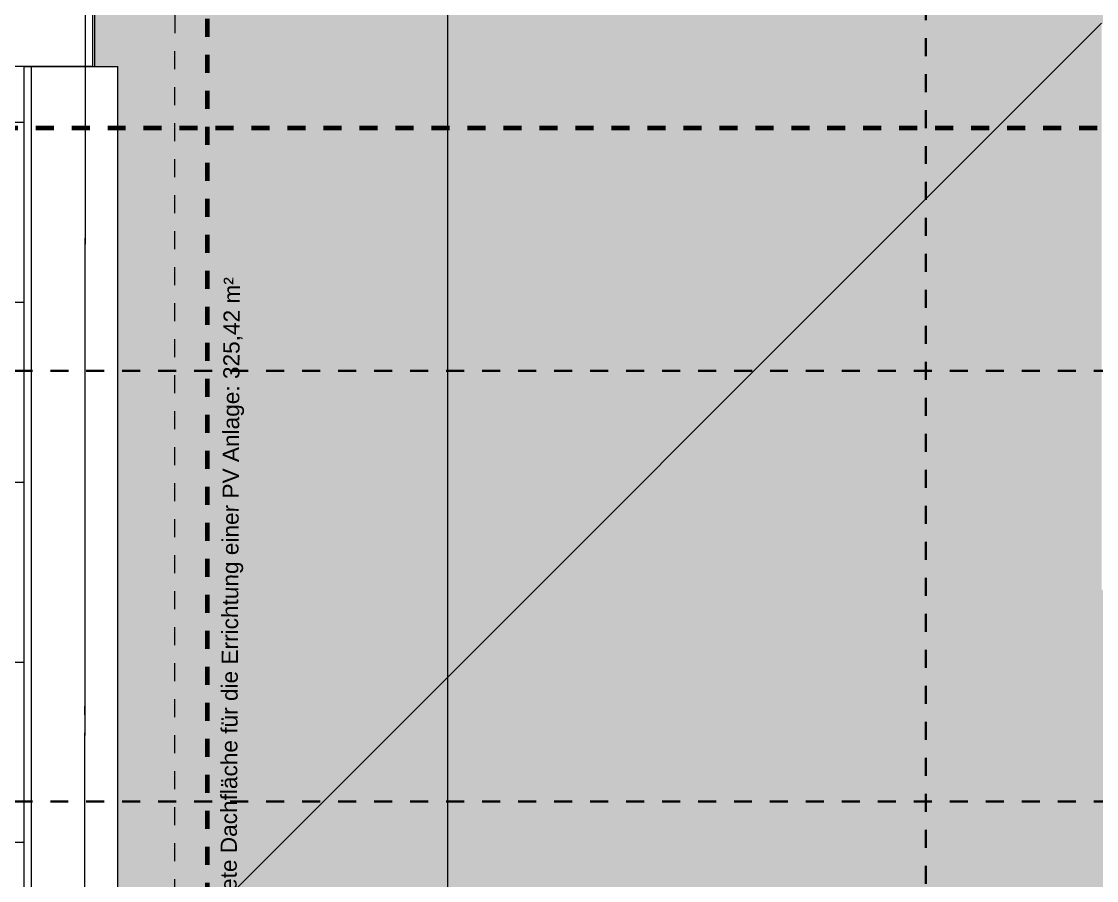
# Model space of a CAD drawing. Header units: metres. Extents: x -67.4 to -27.2, y 43.9 to 89.6.
# Drawn here: x -52 to -46.03, y 59.79 to 64.56 of the extents above; entities that cross this region are included whole.
import ezdxf

# ---------------------------------------------------------------- set-up
doc = ezdxf.new("R2010")
doc.units = ezdxf.units.M
for name, pattern in [('Achse', [0.009000000000000001, 0.005, -0.002, 0, -0.002]), ('Strich Punkt Mittel', [0.015875, 0.00635, -0.0047625, 0, -0.0047625]), ('Strichpunkt', [0.01053, 0.005, -0.0025, 0.00053, -0.0025]), ('Verdeckt', [0.003, 0.002, -0.001])]:
    doc.linetypes.add(name, pattern=pattern)
for name, color, linetype, lineweight in [('A-ROOF-PATT', 132, 'Continuous', 13), ('A_2D', 7, 'Continuous', 13), ('A_Bemassung-50_', 4, 'Continuous', 9), ('A_Bemassung_', 4, 'Continuous', 9), ('A_Dach', 7, 'Continuous', 13), ('A_Gelaender', 7, 'Continuous', 13), ('A_Raeume', 7, 'Continuous', 13), ('A_Raeume_', 7, 'Continuous', 5), ('A_Raster_', 1, 'Continuous', 9), ('A_Waende', 7, 'Continuous', 13), ('G-ANNO-REVC_', 71, 'Continuous', 9), ('G-ANNO-SYMB_', 111, 'Continuous', 9), ('Text', 250, 'Continuous', 9)]:
    doc.layers.add(name, color=color, linetype=linetype, lineweight=lineweight)
doc.styles.add('Arial_1', font='arial.ttf', dxfattribs={"height": 0.09})
doc.styles.add('Arial_2', font='arial.ttf', dxfattribs={"height": 0.1})
doc.dimstyles.new('WGA-Bemaßung_1', dxfattribs={"dimscale": 0.3048, "dimtxt": 0.102025939995697, "dimasz": 0.3280839895013123, "dimexe": 0.2460629921259842, "dimexo": 0.0625, "dimgap": 0.0410104986876641, "dimtad": 1, "dimdec": 1, "dimlfac": 100, "dimrnd": 0.5, "dimdsep": 46, "dimtxsty": 'Arial_2', "dimblk1": 'OBLIQUE', "dimblk2": 'OBLIQUE', "dimsah": 1, "dimcen": 0.09, "dimdle": 0.2460629921259842, "dimazin": 2, "dimtfac": 1, "dimtdec": 4, "dimtix": 1, "dimtmove": 0, "dimatfit": 3, "dimfxl": 0.6561679790026247, "dimfxlon": 1, "dimtvp": 1, "dimtolj": 1, "dimtzin": 0, "dimarcsym": 2})

# ---------------------------------------------------------------- blocks, each defined once
blk = doc.blocks.new('Basiswand _ Attika_BLE_0340_0100 - ___-7441165-263_PP_DDS_BT2')
at = {"layer": 'A_Waende'}
for p, q in [((-29.5894499461117, 64.11304729895618), (-23.22635711512095, 79.36807444451267)), ((-23.22635711512095, 79.36807444451267), (-23.19287984585625, 79.35411059049741)), ((-23.18954260564995, 79.35271857925882), (-22.74643345296174, 79.16789133208881)), ((-28.89433487066219, 64.42876909919464), (-22.74643345296174, 79.16789133208881))]:
    blk.add_line(p, q, dxfattribs=at)
blk = doc.blocks.new('Basiswand _ Attika_BLE_0340_0100 - ___-7441164-263_PP_DDS_BT2')
at = {"layer": 'A_Waende'}
blk.add_line((-22.87551201590602, 79.22210241573444), (-22.78321900379877, 79.18360566328118), dxfattribs=at)
blk = doc.blocks.new('Basiswand _ Attika_BLE_0340_0100 - ___-9838003-263_PP_DDS_BT2')
at = {"layer": 'A_Waende'}
for p, q in [((-20.50395145311167, 86.25850030757383), (-23.35543781341425, 79.42228040838911)), ((-20.50395145311167, 86.25850030757383), (-20.37474123622487, 86.20460485416562)), ((-20.0240277909525, 86.05831719514985), (-22.8755141512551, 79.22209729596517)), ((-23.19635587140927, 79.35592502566485), (-23.35543781341425, 79.42228040838911)), ((-22.8755141512551, 79.22209729596517), (-23.18931039174611, 79.35298625402531))]:
    blk.add_line(p, q, dxfattribs=at)
blk = doc.blocks.new('Typ des oberen Holms - Oberer Geländerholm_Innen_-10061031-263_PP_DDS_BT2')
at = {"layer": 'A_Gelaender', "lineweight": 5}
for p, q in [((-25.25725238650935, 80.21442259162865), (-22.40536207783797, 87.05161092605317)), ((-22.35921557186113, 87.03236254985858), (-25.21070146657895, 80.19614376687753)), ((-22.40536207783797, 87.05161092605317), (-22.35921557186113, 87.03236254985858)), ((-25.22020308159817, 80.19896878979505), (-25.25725238650935, 80.21442259162865))]:
    blk.add_line(p, q, dxfattribs=at)
blk = doc.blocks.new('Typ des oberen Holms - Oberer Geländerholm_Innen_-V45-263_PP_DDS_BT2')
at = {"layer": 'A_Gelaender', "lineweight": 5}
for p, q in [((-22.40536207783797, 87.05161092605317), (-25.25725238650935, 80.21442259162865)), ((-22.35921557186113, 87.03236254985858), (-25.21070146657895, 80.19614376687753)), ((-22.35921557186113, 87.03236254985858), (-22.40536207783797, 87.05161092605317)), ((-25.22020308159817, 80.19896878979505), (-25.25725238650935, 80.21442259162865))]:
    blk.add_line(p, q, dxfattribs=at)
blk = doc.blocks.new('DIMBLOCK41-263_PP_DDS_BT2')
at = {"layer": 'A_Bemassung-50_', "transparency": 16777216}
for p, q in [((-49.63494862082127, 80.5547698748027), (-49.63565204558038, 57.17865116973012)), ((-49.63495087769108, 80.47976987483659), (-49.70995087765713, 80.47977213170645)), ((-49.63495087769108, 80.47976987483659), (-49.43495087778162, 80.47976385651711)), ((-49.63565204558038, 57.17865116973012), (-49.71065204554641, 57.17865342659992)), ((-49.63565204558038, 57.17865116973012), (-49.43565204567092, 57.17864515141056))]:
    blk.add_line(p, q, dxfattribs=at)
at = {"layer": 'A_Bemassung-50_', "lineweight": 35, "transparency": 16777216}
for p, q in [((-49.6349508776911, 80.47976987483663), (-49.68494937308856, 80.52977137939388)), ((-49.6349508776911, 80.47976987483663), (-49.58495238229362, 80.42976837027939)), ((-49.63565204558038, 57.17865116973012), (-49.68565054097784, 57.22865267428734)), ((-49.63565204558038, 57.17865116973012), (-49.58565355018289, 57.12864966517286))]:
    blk.add_line(p, q, dxfattribs=at)
at = {"layer": 'A_Bemassung-50_', "color": 0, "transparency": 16777216, "insert": (-49.77762442870575, 68.67538717351177), "char_height": 0.1, "width": 0.3691769397998144, "attachment_point": 1, "rotation": 90, "line_spacing_factor": 0.9417779076525878, "style": 'Arial_2'}
blk.add_mtext('2330', dxfattribs=at)
blk = doc.blocks.new('_Oblique')
at = {"color": 0, "linetype": 'ByBlock', "lineweight": -2}
blk.add_line((-0.5, -0.5), (0.5, 0.5), dxfattribs=at)
blk = doc.blocks.new('Family - ___-11924981-263_PP_DDS_BT2')
at = {"layer": 'G-ANNO-REVC_'}
for centre, radius, start, end in [((-16.9380738153563, 77.18663444371354), 0.1704772040887301, 25.54968510421806, 157.36), ((-16.58405764280551, 77.0389816754982), 0.2983351071552734, 337.3599999999993, 132.1512347032406), ((-17.19680402102519, 77.00916331367917), 0.2633910480772656, 67.35999999999974, 222.151234703243), ((-16.15137120968789, 76.85851718101277), 0.1704772040887239, 25.54968510422126, 157.3599999999962), ((-15.79735503713709, 76.7108644127974), 0.2983351071552678, 337.3600000000002, 132.1512347032408), ((-17.32716218685617, 76.69661313608333), 0.1505091703298675, 115.5496851042249, 247.3600000000014), ((-15.36466860401947, 76.53039991831199), 0.1704772040887302, 25.5496851042178, 157.3599999999995), ((-15.01065243146868, 76.38274715009663), 0.2983351071552701, 337.3599999999971, 132.1512347032422), ((-17.48648883398293, 76.31460736346617), 0.2633910480772703, 67.35999999999916, 222.1512347032397), ((-14.79324348207628, 76.12899491810876), 0.1505091703298652, 295.5496851042196, 67.35999999999869), ((-17.61684699981391, 76.00205718587033), 0.1505091703298675, 115.5496851042218, 247.3600000000001), ((-14.92360164790727, 75.81644474051292), 0.2633910480772666, 247.36, 42.15123470323952), ((-17.77617364694067, 75.62005141325318), 0.2633910480772656, 67.3599999999995, 222.1512347032392), ((-15.08292829503403, 75.43443896789574), 0.1505091703298731, 295.5496851042227, 67.35999999999893), ((-17.90653181277165, 75.30750123565736), 0.1505091703298676, 115.5496851042216, 247.360000000001), ((-15.21328646086502, 75.1218887902999), 0.2633910480772749, 247.3600000000006, 42.15123470324193), ((-17.68912286337926, 75.05374900366948), 0.2983351071552701, 157.3600000000005, 312.1512347032387), ((-15.37261310799178, 74.73988301768279), 0.1505091703298652, 295.5496851042204, 67.35999999999362), ((-17.33510669082847, 74.90609623545413), 0.1704772040887239, 205.5496851042227, 337.3599999999941), ((-16.90242025771085, 74.72563174096867), 0.2983351071552668, 157.3599999999974, 312.1512347032425), ((-15.50297127382277, 74.42733284008693), 0.2633910480772687, 247.3599999999986, 42.15123470323915), ((-16.54840408516007, 74.57797897275334), 0.1704772040887222, 205.549685104223, 337.3599999999992), ((-16.11571765204244, 74.3975144782679), 0.2983351071552668, 157.3600000000005, 312.1512347032393), ((-15.76170147949166, 74.24986171005253), 0.1704772040887239, 205.5496851042188, 337.3599999999977)]:
    blk.add_arc(centre, radius, start, end, dxfattribs=at)

msp = doc.modelspace()

# ---------------------------------------------------------------- hatches: boundary and pattern name
at = {"layer": 'A-ROOF-PATT', "lineweight": 5}
h = msp.add_hatch(dxfattribs=at)
h.set_pattern_fill('FP_6', color=256, style=0, pattern_type=2)
h.set_pattern_definition([(228.007, (0.18288, 0.28847), (-2.031891618583852, -2.285418321605192), [0.03417, -3.383]), (184.969, (0.16002, 0.26308), (3.048456169099105, 0.2540019391296165), [0.05864, -5.804999999999998]), (132.516, (0.1016, 0.258), (2.540307369650589, -2.793789152333959), [0.04134, -4.092999999999999]), (267.273, (0.00254, 0.19451), (0.2539961850263132, 5.078666839278993), [0.05339, -5.286]), (292.838, (0, 0.14118), (-1.269852724855405, 3.047002927398872), [0.05235, -5.182999999999999]), (357.274, (0.02032, 0.09293), (-5.079670139971071, 0.2539551052573654), [0.0534, -5.287]), (37.689, (0.07366, 0.09039), (-3.302308140727054, -2.539763827718598), [0.07061, -6.991]), (72.252, (0.12954, 0.13356), (1.77800517500444, 5.586909727215702), [0.06666, -6.599]), (121.435, (0.14986, 0.19705), (-2.032248368681597, 3.301702671288101), [0.05357, -5.303999999999999]), (175.237, (0.12192, 0.24276), (2.793562266782914, -0.2539284342225268), [0.06117, -2.996999999999999]), (222.392, (0.06096, 0.24784), (-3.047668841960243, -2.793158973679211), [0.0791, -7.831]), (138.82, (0.254, 0.19197), (-1.777671266878969, 1.523396402455026), [0.027, -2.672999999999999]), (171.471, (0.23368, 0.20975), (3.302188852471822, -0.5079247347893462), [0.05137, -5.084999999999999]), (224.994, (0.18288, 0.21736), (1.6906548341e-06, -0.2539503309648201), [0.03592, -0.32326]), (203.194, (0.1651, 0.24784), (1.26964914802846, 0.5077324722829966), [0.01934, -1.915]), (291.805, (0.14732, 0.24022), (-0.2539916888170199, 0.761853061299801), [0.02735, -1.34]), (30.959, (0.15748, 0.21483), (0.7620018059026425, 0.5079001168547923), [0.04443, -1.436999999999999]), (161.569, (0.19558, 0.23768), (0.5079994619623726, -0.2539464818538347), [0.03213, -0.77107]), (16.386, (0, 0.24022), (2.540240949507307, 0.761895837596064), [0.04501, -4.456]), (70.343, (0.04318, 0.25292), (-1.015840963415816, -2.79305266780747), [0.03775, -3.737999999999999]), (293.203, (0.19558, 0.28847), (-0.5079319020400823, 1.269569377934874), [0.03868, -1.894999999999999]), (343.614, (0.21082, 0.25292), (-2.540240949507307, 0.761895837596064), [0.04501, -4.456]), (339.448, (0, 0.08277), (-1.269562446737265, 0.507723814917608), [0.0434, -2.126999999999999]), (294.779, (0.04064, 0.06753), (-1.270170544899063, 2.793875891028593), [0.03636, -3.6]), (66.797, (0.19812, 0.03452), (0.5079319020400823, 1.269569377934874), [0.03868, -1.894999999999999]), (17.351, (0.21336, 0.07007), (-3.302300824363845, -1.015905403030157), [0.04258, -4.214999999999999]), (69.43999999999998, (0.07366, 0.03452), (-0.5079104373752996, -1.26948803086332), [0.0217, -2.147999999999999]), (101.312, (0.18288, 0.03452), (-0.2540168602146338, 1.015909676510023), [0.01295, -1.281999999999999]), (165.966, (0.18034, 0.04722), (0.762001095031716, -0.2539534698925488), [0.05236, -0.9948899999999998]), (186.008, (0.12954, 0.05992), (2.540368142009569, 0.2539986755139663), [0.04853, -4.803999999999999]), (303.695, (0.15748, 0.19197), (-0.2539965683899063, 0.5078949175234495), [0.03663, -0.8790600000000001]), (353.159, (0.1778, 0.1615), (4.318246391291351, -0.507891634307177), [0.06396, -6.332]), (60.941, (0.2413, 0.15388), (-1.015812905964949, -1.777341202182361), [0.02615, -2.588999999999999]), (90, (0.254, 0.17673), (-0.254, 0.25395), [0.01524, -0.23871]), (120.261, (0.12446, 0.06753), (1.015775650974778, -1.777285285283925), [0.03528, -3.493]), (48.00699999999999, (0.10668, 0.09801), (2.031891618583852, 2.285418321605191), [0.06834, -3.348999999999999]), (0, (0.1524, 0.1488), (0.254, 0.25395), [0.06604, -0.18796]), (325.31, (0.21844, 0.1488), (-2.539814173700787, 1.777526901812905), [0.04016, -3.976]), (254.052, (0.25146, 0.12594), (-0.25385687625053, -1.015327532612172), [0.03698, -1.811999999999999]), (207.641, (0.2413, 0.09039), (-4.825690368891851, -2.539298361296763), [0.06021, -5.961]), (175.427, (0.18796, 0.06246), (-3.30226410555366, 0.2539653402964253), [0.0637, -6.307])])
h.paths.add_polyline_path([(-51.46865768355454, 59.0857098298488), (-46.00052988999308, 64.55350854392864), (-44.59358567655267, 63.14627494648938), (-44.59357128896154, 63.28619021447077), (-44.4435712897546, 63.28617478985921), (-44.57482321713712, 63.26743828649347), (-44.59232521477704, 63.14501422545863), (-44.58354764993052, 63.13623485521944), (-44.27326576724653, 63.1362934675243), (-42.57329604331763, 64.83591360909706), (-42.57325315685431, 66.20699590607921), (-41.47269993547503, 66.20696278862641), (-41.47269993547502, 65.93628338997917), (-40.58255596442409, 66.8262443115191), (-40.58251988695416, 67.97105103297436), (-39.48196666557485, 67.97101791552157), (-39.48191358053672, 67.92666035892977), (-37.82834131573061, 69.57989258256913), (-37.82875206334368, 72.72479458170426), (-39.48187335890997, 71.07177277326032), (-39.48191358053672, 69.78924797557697), (-40.58246680191601, 69.78928082044001), (-40.58251988695416, 69.97119248364405), (-41.46500439165956, 69.08876108807476), (-41.47261321756259, 69.08876108807475), (-41.47264685043686, 68.02519284868183), (-42.57320007181617, 68.02522596613461), (-42.57320007181617, 69.0887944354533), (-43.76215641951225, 69.08876108807475), (-43.76217075931168, 68.61222275306359), (-45.47217075853748, 68.61227420969406), (-45.47217075853748, 69.0888816701129), (-51.60835667582434, 69.08876108807476), (-51.60827753478709, 67.77887787551437), (-51.59738241096119, 64.31168791077374), (-51.46850043593323, 64.31134204536399), (-51.46863953767597, 59.68873127334064)])
h.paths.add_polyline_path([(-45.45654137629461, 64.52326344842535), (-45.45650853143158, 65.62381829821233), (-43.74650853220579, 65.62381829821233), (-43.74654137706882, 64.52321199179488), (-45.44654108563665, 64.52326314750063)])
h.paths.add_polyline_path([(-45.47223066128291, 66.62159402483204), (-45.47219781641991, 67.72214887461902), (-43.76219781719411, 67.72214887461901), (-43.76223066205713, 66.62154256820159), (-45.46382492260419, 66.62159377188993)])
h.paths.add_polyline_path([(-41.47269993547503, 66.26107781904122), (-42.5732531568543, 66.26111066390425), (-42.57320170020415, 67.97111093571979), (-41.47264685043687, 67.971077818267), (-41.47269830706734, 66.26107781904122)])
h.paths.add_polyline_path([(-39.4819650371672, 68.02513294593636), (-40.58251988695416, 68.0251657907994), (-40.58246680191602, 69.73516606261494), (-39.48191358053672, 69.73513294516215), (-39.48196473527163, 68.03516550013238)])
h.paths.add_polyline_path([(-40.56374857616704, 69.73516549930464), (-40.56369772136849, 69.73516579002519), (-39.49157313971119, 69.73516579002519)])
h = msp.add_hatch(dxfattribs=at)
h.set_pattern_fill('FP_11', color=256, style=0, pattern_type=2)
h.set_pattern_definition([(228.018, (0.17316, 0.254), (-2.031452812320627, -2.28580837467068), [0.03417, -3.383]), (184.9709999999999, (0.15031, 0.2286), (3.047451062217622, 0.254021698657195), [0.05863, -5.803999999999999]), (132.5049999999999, (0.0919, 0.22352), (2.5397709538252, -2.794276804846977), [0.04134, -4.092999999999999]), (267.274, (-0.00714, 0.16002), (0.2539551052573655, 5.079670139971071), [0.0534, -5.287]), (292.83, (-0.00968, 0.10668), (-1.26981526883109, 3.048101862707909), [0.05236, -5.183999999999999]), (357.273, (0.01064, 0.05842), (-5.078666839278993, 0.2539961850263132), [0.05339, -5.285999999999999]), (37.7, (0.06397, 0.05588), (-3.301035371956894, -2.539778339282663), [0.07061, -6.989999999999999]), (72.259, (0.11983, 0.09906), (1.777636831078442, 5.588076306359228), [0.06667, -6.599999999999999]), (121.425, (0.14015, 0.16256), (-2.031672081906251, 3.302057315251011), [0.05358, -5.303999999999999]), (175.235, (0.11222, 0.20828), (2.793553401306497, -0.2540259477866344), [0.06116, -2.996999999999999]), (222.403, (0.05127, 0.21336), (-3.047132537770125, -2.793744032613329), [0.0791, -7.831]), (138.808, (0.24427, 0.15748), (-1.777352168496178, 1.523768683639984), [0.027, -2.673]), (171.468, (0.22395, 0.17526), (3.301173319911575, -0.5079492745382993), [0.05136, -5.083999999999999]), (225.006, (0.17316, 0.18288), (5.3855963024e-06, -0.2539998276987513), [0.03592, -0.32326]), (203.203, (0.15539, 0.21336), (1.269569377934874, 0.507931902040082), [0.01934, -1.915]), (291.797, (0.13761, 0.20574), (-0.253942868138084, 0.7620055102962207), [0.02736, -1.34]), (30.96900000000001, (0.14777, 0.18034), (0.7618479820531285, 0.5080056577850054), [0.04443, -1.435999999999999]), (161.562, (0.18586, 0.2032), (0.5078988633207393, -0.2539958909854667), [0.03212, -0.7709500000000001]), (16.393, (-0.00968, 0.20574), (2.53918849895104, 0.761923956635283), [0.045, -4.455]), (70.35, (0.03349, 0.21844), (-1.015826575977227, -2.794121882441491), [0.03776, -3.737999999999999]), (293.1939999999999, (0.18586, 0.254), (-0.5077324722829966, 1.26964914802846), [0.03869, -1.895999999999999]), (343.607, (0.2011, 0.21844), (-2.53918849895104, 0.761923956635283), [0.045, -4.454999999999999]), (339.44, (-0.00968, 0.04826), (-1.26948803086332, 0.5079104373752994), [0.0434, -2.125999999999999]), (294.771, (0.03095, 0.03302), (-1.269780433853491, 2.794053213058555), [0.03637, -3.6]), (66.806, (0.1884, 0), (0.5077324722829966, 1.26964914802846), [0.03869, -1.895999999999999]), (17.357, (0.20364, 0.03556), (-3.301239956404759, -1.015952889034082), [0.04257, -4.213999999999998]), (69.448, (0.06397, 0), (-0.5077238149176077, -1.269562446737265), [0.0217, -2.148]), (101.3079999999999, (0.17316, 0), (-0.2539361298477379, 1.015929368587183), [0.01295, -1.281999999999999]), (165.9609999999999, (0.17062, 0.0127), (0.7618503876783234, -0.2539981316749956), [0.05235, -0.99472]), (186.01, (0.11983, 0.0254), (2.539364770598961, 0.2539826488972947), [0.04852, -4.802999999999999]), (303.685, (0.14777, 0.15748), (-0.2539467439983531, 0.5079974875062228), [0.03663, -0.8791200000000001]), (353.1559999999999, (0.16809, 0.127), (4.317226917940618, -0.5079985699871014), [0.06394, -6.329999999999999]), (60.95, (0.23157, 0.11938), (-1.01601928201605, -1.778374940070734), [0.02615, -2.588999999999999]), (90, (0.24427, 0.14224), (-0.25395, 0.254), [0.01524, -0.23876]), (120.251, (0.11476, 0.03302), (1.015969229759193, -1.778326371221691), [0.03528, -3.492999999999999]), (48.018, (0.09698, 0.0635), (2.031452812320627, 2.28580837467068), [0.06834, -3.348999999999999]), (0, (0.14269, 0.1143), (0.25395, 0.254), [0.06603, -0.18792]), (325.299, (0.20872, 0.1143), (-2.539472866228976, 1.778014478368156), [0.04016, -3.975]), (254.058, (0.24173, 0.09144), (-0.2540348295487279, -1.016312904462079), [0.03698, -1.811999999999999]), (207.651, (0.23157, 0.05588), (-4.825247104223682, -2.54014056447295), [0.06021, -5.959999999999999]), (175.425, (0.17824, 0.02794), (-3.301258424702109, 0.2540008469146286), [0.06369, -6.304999999999999])])
h.paths.add_polyline_path([(-51.46898099640484, 48.34141982241558), (-41.76448583931674, 49.04332810930653), (-41.22045445727563, 49.27664768021611), (-43.14179229520658, 51.19809864190131), (-44.22858814960103, 51.19813297373159), (-44.22858814960103, 52.28495848422372), (-45.13241517980104, 53.18883872958707), (-45.9926432764962, 53.18886624363177), (-45.99264327649618, 54.04911747444511), (-46.0105780393259, 54.06705329323058), (-46.01048403764461, 57.19074349209083), (-45.06254242793864, 58.13862805041325), (-45.0625228056275, 58.73659909215587), (-44.46453566805311, 58.73659881956612), (-44.41043673144282, 58.79069450025944), (-45.06252280562751, 58.79071384998091), (-45.0625228056275, 60.47113178628979), (-46.0006245045487, 61.40928994486432), (-46.00052988999308, 64.55350854392864), (-51.46865768355454, 59.0857098298488), (-51.468976038635, 48.5061757761338)])
h.paths.add_polyline_path([(-49.52099355015287, 49.19402241571463), (-49.52096070528983, 50.29457726550157), (-47.81096070606404, 50.29457726550157), (-47.81099355092709, 49.19397095908415), (-49.5109932594949, 49.1940221147899)])
h.paths.add_polyline_path([(-47.7568785205123, 49.19396933067647), (-47.75681820888222, 50.29452418046343), (-46.04684567642347, 50.29452418046343), (-46.04687852128651, 49.19391787404599), (-47.7468782298543, 49.19396902975175)])
h.paths.add_polyline_path([(-49.52093323852281, 51.1982906004384), (-49.52090039365979, 52.29884545022533), (-47.81090039443398, 52.29884545022533), (-47.81096070606405, 51.19823914380792), (-49.5109932594949, 51.19829030132854)])
h.paths.add_polyline_path([(-45.99270317924164, 51.19818443036209), (-45.9926703343786, 52.29873928014902), (-44.28267033515281, 52.29873928014902), (-44.28270318001584, 51.19813297373161), (-45.98270288858365, 51.19818412943736)])
h.paths.add_polyline_path([(-46.04681820965643, 51.19818605876975), (-47.75681820888222, 51.19823751540021), (-47.75678536401918, 52.29879236518717), (-46.04678536479339, 52.29879236518718), (-46.04681791905197, 51.20784338770463)])
h.paths.add_polyline_path([(-46.04675830691097, 53.18886624363177), (-47.75675830613677, 53.18891770026223), (-47.75672546127375, 54.28947255004921), (-46.04672546204795, 54.28947255004921), (-46.04675801630652, 53.19852357256664)])
h.paths.add_polyline_path([(-47.81087333655157, 53.18891932866992), (-49.52087333577736, 53.18897078530039), (-49.52084049091435, 54.28952563508735), (-47.81084049168854, 54.28952563508734), (-47.81085425961602, 53.82288155060952)])
h.paths.add_polyline_path([(-46.85876514611353, 54.59353614837819), (-48.19395319041399, 54.59367344094271), (-48.19395319041397, 55.14367343803481), (-46.85876514611353, 55.14367343803481), (-46.85882170303613, 54.59353614837819)])
h.paths.add_polyline_path([(-48.41691258403627, 54.86861449486684), (-50.79787861744797, 54.8686861419388), (-50.79787861744797, 54.99874270355238), (-50.83787470382038, 54.99874390709854), (-50.83780128202409, 57.43868734443904), (-48.39721853678619, 57.43861390340497), (-48.39679601647272, 54.99867045114077), (-48.416935105576, 54.99867045114078), (-48.41691258403626, 54.8686861419388)])
h.paths.add_polyline_path([(-46.791213789859, 57.22112213761514), (-47.92121378934738, 57.22115614112051), (-47.92121378934739, 57.77115614087147), (-47.34119723923136, 57.77115614087148), (-47.34116940455871, 58.69613868732597), (-46.79116940475269, 58.69613868732597), (-46.7912134785685, 57.23146690251253)])
h.paths.add_polyline_path([(-48.96348040892235, 58.21863094348994), (-50.41800491707167, 58.21867471244885), (-50.41796068072105, 59.68873127334065), (-48.96343617252224, 59.68868750437446), (-48.96347592433915, 58.36766201981351)])
h.paths.add_polyline_path([(-45.04380457987853, 58.73659852884555), (-45.04375372507999, 58.73659881956612), (-44.83619270695233, 58.73659881956612)])
h.paths.add_polyline_path([(-43.96195446069902, 59.2391497793259), (-43.89628074855255, 59.30481953893343), (-43.96195050836423, 59.37049325107977), (-43.96195249435513, 59.30449506161742)])
h = msp.add_hatch(dxfattribs=at)
h.set_pattern_fill('FP_16', color=256, style=0, pattern_type=2)
h.set_pattern_definition([(269.998, (-27.412, 0.00082), (0.7070750929841711, -1.000024682186107), [0.9999999999999998, 0]), (269.998, (-27.058, 0.00081), (0.7070750929841711, -1.000024682186107), [0.9999999999999998, 0]), (359.99828, (-27.765, -0.49916), (0.707140019344513, 0.9999787723454142), [0.3535499999999999, -0.3535499999999999]), (359.99828, (-27.412, -0.9991799999999998), (0.707140019344513, 0.9999787723454142), [0.3535499999999999, -0.3535499999999999])])
h.paths.add_polyline_path([(-54.34900174768789, 47.65185932886899), (-51.98899661013694, 47.82255416011349), (-51.98850043579176, 64.31135769299465), (-51.95222762528575, 64.31135660148783), (-51.9527237207452, 47.82517771149254), (-51.94899652306208, 47.82544729284629), (-51.94899652305984, 64.3116984764757), (-54.14854826117449, 64.31170329113141), (-54.14885309094793, 64.3107138683532), (-54.1886914221577, 64.31071537293306), (-54.18869142215769, 64.31176588740149), (-54.34850042624972, 64.31170329113156), (-54.34899657220867, 47.82385017205826)])
h.paths.add_polyline_path([(-52.96972841800143, 48.79880699128053), (-53.9596779112144, 48.79883784434078), (-53.95960930237198, 51.07883784330855), (-52.93430447011574, 51.07880699024796), (-52.93437307895818, 48.79880699128053), (-52.96969411358031, 48.79880699128053)])
h.paths.add_polyline_path([(-52.93430447011574, 51.07880699024796), (-52.93430549258418, 51.0788080541466), (-52.93430447011573, 51.22586413963583)])
h.paths.add_polyline_path([(-52.93430447011574, 52.1088069641955), (-53.95957830802721, 52.10883781725605), (-53.95950969918404, 54.38883784180919), (-52.93420476124396, 54.3888080526475), (-52.93427347577097, 52.10880696419549)])
h.paths.add_polyline_path([(-52.93420486692784, 58.79880698675229), (-53.95937699523915, 58.79883783981262), (-53.95934269081802, 59.9388378392965), (-52.93403785856179, 59.93880698623616), (-52.93407216298291, 58.79880698675231)])
h.paths.add_polyline_path([(-52.96935274508896, 61.28311966730192), (-53.95930223830192, 61.28315052036224), (-53.95923362945961, 63.56315051933006), (-52.9339287972034, 63.56311966626949), (-52.93420486692783, 61.28311966730191), (-52.96931844066782, 61.28311966730191)])

# ---------------------------------------------------------------- linework, layer by layer
at = {"layer": 'A_2D', "linetype": 'Verdeckt'}
msp.add_line((-51.15219252792256, 57.89734045137472), (-51.14781825237843, 75.36243618765567), dxfattribs=at)
at = {"layer": 'A_2D', "linetype": 'Strichpunkt', "lineweight": 100}
msp.add_line((-56.32477762137527, 63.97164055470172), (-35.3123641191984, 63.97164055470165), dxfattribs=at)
at = {"layer": 'A_Dach'}
for p, q in [((-51.60839496774784, 67.81624894075736), (-51.59738241096111, 64.31168791077366)), ((-51.46865768355447, 59.08570982984872), (-46.00052988999302, 64.55350854392854)), ((-51.94850042542713, 64.31169847647561), (-51.95613424228582, 64.31169870618936)), ((-51.948996523062, 47.82544729284624), (-51.94850042542713, 64.31169847647561))]:
    msp.add_line(p, q, dxfattribs=at)
at = {"layer": 'A_Raeume', "color": 8, "linetype": 'Verdeckt'}
msp.add_line((-51.6423926374981, 75.60953903733993), (-51.66118997019494, 48.31080316162259), dxfattribs=at)
at = {"layer": 'A_Raeume_', "flags": 128}
msp.add_lwpolyline([(-41.00814218916253, 76.21639418510794), (-41.0080169143488, 80.3795102765655), (-50.47801691006013, 80.37979524399366), (-50.47816084502086, 75.5965676376213), (-51.64239263749816, 75.60953903734001), (-51.66118997019502, 48.31080316162265), (-41.7548967037298, 49.0039171830698), (-40.29882026034161, 49.62838691440825), (-40.2986312805544, 55.90853828003661), (-37.78875326865753, 55.9084627578776), (-37.78814135387155, 76.21629729013884)], close=True, dxfattribs=at)
at = {"layer": 'A_Raster_', "linetype": 'Strich Punkt Mittel', "lineweight": 35}
for p, q in [((-46.97590708372531, 85.87017189064677), (-46.97709098547338, 46.52690511560886)), ((-56.24339491837227, 62.6216296016751), (-31.56642032251949, 62.62088703208376)), ((-56.24346691923102, 60.22890657237184), (-31.56649232337824, 60.22816400278048))]:
    msp.add_line(p, q, dxfattribs=at)
at = {"layer": 'G-ANNO-SYMB_', "linetype": 'Achse', "lineweight": 70}
msp.add_line((-50.96970586885525, 47.27660358239986), (-50.96856155740171, 85.30421068640445), dxfattribs=at)

# ---------------------------------------------------------------- block references
at = {"layer": 'A_Gelaender', "lineweight": 5, "rotation": 22.64000000000043}
for name in ['Typ des oberen Holms - Oberer Geländerholm_Innen_-10061031-263_PP_DDS_BT2', 'Typ des oberen Holms - Oberer Geländerholm_Innen_-V45-263_PP_DDS_BT2']:
    msp.add_blockref(name, (0, 0), dxfattribs=at)
at = {"layer": 'A_Waende', "rotation": 22.64000000000043}
for name in ['Basiswand _ Attika_BLE_0340_0100 - ___-9838003-263_PP_DDS_BT2', 'Basiswand _ Attika_BLE_0340_0100 - ___-7441165-263_PP_DDS_BT2', 'Basiswand _ Attika_BLE_0340_0100 - ___-7441164-263_PP_DDS_BT2']:
    msp.add_blockref(name, (0, 0), dxfattribs=at)
at = {"layer": 'G-ANNO-REVC_', "rotation": 22.64000000000043}
msp.add_blockref('Family - ___-11924981-263_PP_DDS_BT2', (0, 0), dxfattribs=at)

# ---------------------------------------------------------------- texts
at = {"layer": 'Text', "color": 150, "insert": (-50.90087352688968, 59.22139280068947), "char_height": 0.09, "width": 4.5856525, "attachment_point": 1, "rotation": 89.68837738919206, "style": 'Arial_1'}
msp.add_mtext('Vorbereitete Dachfläche für die Errichtung einer PV Anlage: 325,42 m²', dxfattribs=at)

# ---------------------------------------------------------------- dimensions: what is measured, and where the dimension line sits
at = {"layer": 'A_Bemassung_'}
dim = msp.add_linear_dim(base=(-49.63565204558037, 57.17865116973008), p1=(-49.43495087778162, 80.47976385651711), p2=(-49.43565204567092, 57.17864515141056), angle=89.99827587845532, dimstyle='WGA-Bemaßung_1', override={"dimpost": '<>', "dimfxl": 23.30111871565618}, dxfattribs=at)
dim.commit()
dim.dimension.update_dxf_attribs({"geometry": 'DIMBLOCK41-263_PP_DDS_BT2', "text_midpoint": (-49.69889286708851, 68.82921243585034)})

doc.saveas('drawing.dxf')
